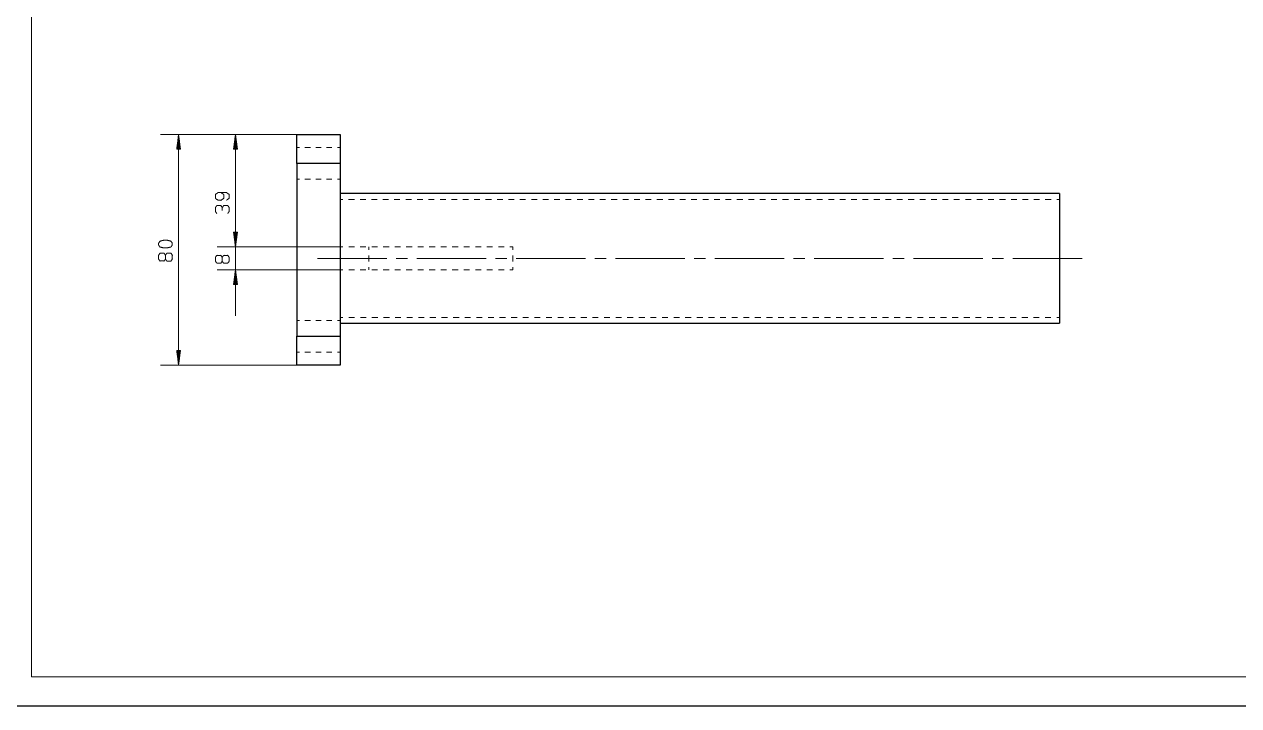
# Model space of a CAD drawing. Header units: millimetres. Extents: x 2210 to 79821, y -19430 to 2344.
# Drawn here: x 7475.4 to 7686.4, y 1492.8 to 1611.1 of the extents above; entities that cross this region are included whole.
import ezdxf

# ---------------------------------------------------------------- set-up
doc = ezdxf.new("R2010")
doc.units = ezdxf.units.MM
doc.layers.add('101', color=7, linetype='Continuous', true_color=0xffffff)

msp = doc.modelspace()

# ---------------------------------------------------------------- linework, layer by layer
msp.add_line((2209.78, 1492.82), (13049.16, 1492.82))
at = {"layer": '101', "color": 133, "linetype": 'Continuous', "lineweight": 18}
for p, q in [((7476.68, 1784.82), (7476.68, 1497.82)), ((7476.68, 1497.82), (7866.68, 1497.82)), ((7451.68, 1492.82), (7871.68, 1492.82))]:
    msp.add_line(p, q, dxfattribs=at)
at = {"layer": '101', "color": 22, "linetype": 'Continuous', "lineweight": 18}
for p, q in [((7522.8, 1591.97), (7499.08, 1591.97)), ((7502.25, 1591.97), (7501.92, 1589.43)), ((7502.12, 1589.43), (7502.12, 1591)), ((7502.17, 1589.43), (7502.17, 1591.39)), ((7502.23, 1589.43), (7502.23, 1591.78)), ((7502.25, 1551.97), (7502.25, 1591.97)), ((7502.59, 1589.43), (7502.25, 1591.97)), ((7502.28, 1589.43), (7502.28, 1591.78)), ((7502.33, 1589.43), (7502.33, 1591.39)), ((7502.38, 1589.43), (7502.38, 1591)), ((7522.8, 1591.97), (7508.95, 1591.97)), ((7512.12, 1591.97), (7511.79, 1589.43)), ((7511.99, 1589.43), (7511.99, 1591)), ((7512.04, 1589.43), (7512.04, 1591.39)), ((7512.1, 1589.43), (7512.1, 1591.78)), ((7512.12, 1591.97), (7512.12, 1572.47)), ((7512.46, 1589.43), (7512.12, 1591.97)), ((7512.15, 1589.43), (7512.15, 1591.78)), ((7512.2, 1589.43), (7512.2, 1591.39)), ((7512.25, 1589.43), (7512.25, 1591)), ((7501.92, 1589.43), (7501.92, 1589.46)), ((7501.92, 1589.43), (7501.92, 1589.46)), ((7501.92, 1589.43), (7502.59, 1589.43)), ((7501.97, 1589.43), (7501.97, 1589.85)), ((7502.02, 1589.43), (7502.02, 1590.23)), ((7502.07, 1589.43), (7502.07, 1590.62)), ((7502.43, 1589.43), (7502.43, 1590.62)), ((7502.48, 1589.43), (7502.48, 1590.23)), ((7502.53, 1589.43), (7502.53, 1589.85)), ((7502.58, 1589.43), (7502.58, 1589.46)), ((7502.58, 1589.43), (7502.58, 1589.46)), ((7511.79, 1589.43), (7511.79, 1589.46)), ((7511.79, 1589.43), (7511.79, 1589.46)), ((7511.79, 1589.43), (7512.46, 1589.43)), ((7511.84, 1589.43), (7511.84, 1589.85)), ((7511.89, 1589.43), (7511.89, 1590.23)), ((7511.94, 1589.43), (7511.94, 1590.62)), ((7512.3, 1589.43), (7512.3, 1590.62)), ((7512.35, 1589.43), (7512.35, 1590.23)), ((7512.4, 1589.43), (7512.4, 1589.85)), ((7512.45, 1589.43), (7512.45, 1589.46)), ((7512.45, 1589.43), (7512.45, 1589.46)), ((7512.12, 1580.41), (7512.12, 1560.53)), ((7511.79, 1575.01), (7511.79, 1574.98)), ((7511.79, 1575.01), (7511.79, 1574.98)), ((7512.46, 1575.01), (7511.79, 1575.01)), ((7511.79, 1575.01), (7511.79, 1574.98)), ((7511.79, 1575.01), (7511.79, 1574.98)), ((7511.79, 1575.01), (7512.12, 1572.47)), ((7511.79, 1575.01), (7512.12, 1572.47)), ((7512.46, 1575.01), (7511.79, 1575.01)), ((7511.84, 1575.01), (7511.84, 1574.59)), ((7511.84, 1575.01), (7511.84, 1574.59)), ((7511.89, 1575.01), (7511.89, 1574.2)), ((7511.89, 1575.01), (7511.89, 1574.2)), ((7511.94, 1575.01), (7511.94, 1573.82)), ((7511.94, 1575.01), (7511.94, 1573.82)), ((7511.99, 1575.01), (7511.99, 1573.43)), ((7511.99, 1575.01), (7511.99, 1573.43)), ((7512.04, 1575.01), (7512.04, 1573.05)), ((7512.04, 1575.01), (7512.04, 1573.05)), ((7512.1, 1575.01), (7512.1, 1572.66)), ((7512.1, 1575.01), (7512.1, 1572.66)), ((7512.12, 1572.47), (7512.46, 1575.01)), ((7512.12, 1572.47), (7512.46, 1575.01)), ((7512.15, 1575.01), (7512.15, 1572.66)), ((7512.15, 1575.01), (7512.15, 1572.66)), ((7512.2, 1575.01), (7512.2, 1573.05)), ((7512.2, 1575.01), (7512.2, 1573.05)), ((7512.25, 1575.01), (7512.25, 1573.43)), ((7512.25, 1575.01), (7512.25, 1573.43)), ((7512.3, 1575.01), (7512.3, 1573.82)), ((7512.3, 1575.01), (7512.3, 1573.82)), ((7512.35, 1575.01), (7512.35, 1574.2)), ((7512.35, 1575.01), (7512.35, 1574.2)), ((7512.4, 1575.01), (7512.4, 1574.59)), ((7512.4, 1575.01), (7512.4, 1574.59)), ((7512.45, 1575.01), (7512.45, 1574.98)), ((7512.45, 1575.01), (7512.45, 1574.98)), ((7512.45, 1575.01), (7512.45, 1574.98)), ((7512.45, 1575.01), (7512.45, 1574.98)), ((7530.3, 1572.47), (7508.95, 1572.47)), ((7530.3, 1572.47), (7508.95, 1572.47)), ((7530.3, 1568.47), (7508.95, 1568.47)), ((7512.12, 1568.47), (7511.79, 1565.93)), ((7511.99, 1565.93), (7511.99, 1567.5)), ((7512.04, 1565.93), (7512.04, 1567.89)), ((7512.1, 1565.93), (7512.1, 1568.28)), ((7512.46, 1565.93), (7512.12, 1568.47)), ((7512.15, 1565.93), (7512.15, 1568.28)), ((7512.2, 1565.93), (7512.2, 1567.89)), ((7512.25, 1565.93), (7512.25, 1567.5)), ((7511.79, 1565.93), (7511.79, 1565.96)), ((7511.79, 1565.93), (7511.79, 1565.96)), ((7511.79, 1565.93), (7512.46, 1565.93)), ((7511.84, 1565.93), (7511.84, 1566.35)), ((7511.89, 1565.93), (7511.89, 1566.73)), ((7511.94, 1565.93), (7511.94, 1567.12)), ((7512.3, 1565.93), (7512.3, 1567.12)), ((7512.35, 1565.93), (7512.35, 1566.73)), ((7512.4, 1565.93), (7512.4, 1566.35)), ((7512.45, 1565.93), (7512.45, 1565.96)), ((7512.45, 1565.93), (7512.45, 1565.96)), ((7502.59, 1554.51), (7501.92, 1554.51)), ((7501.92, 1554.51), (7502.25, 1551.97)), ((7501.92, 1554.51), (7501.92, 1554.48)), ((7501.92, 1554.51), (7501.92, 1554.48)), ((7501.97, 1554.51), (7501.97, 1554.09)), ((7502.02, 1554.51), (7502.02, 1553.7)), ((7502.07, 1554.51), (7502.07, 1553.32)), ((7502.12, 1554.51), (7502.12, 1552.93)), ((7502.17, 1554.51), (7502.17, 1552.55)), ((7502.23, 1554.51), (7502.23, 1552.16)), ((7502.25, 1551.97), (7502.59, 1554.51)), ((7502.28, 1554.51), (7502.28, 1552.16)), ((7502.33, 1554.51), (7502.33, 1552.55)), ((7502.38, 1554.51), (7502.38, 1552.93)), ((7502.43, 1554.51), (7502.43, 1553.32)), ((7502.48, 1554.51), (7502.48, 1553.7)), ((7502.53, 1554.51), (7502.53, 1554.09)), ((7502.58, 1554.51), (7502.58, 1554.48)), ((7502.58, 1554.51), (7502.58, 1554.48)), ((7522.8, 1551.97), (7499.08, 1551.97))]:
    msp.add_line(p, q, dxfattribs=at)
at = {"layer": '101', "color": 92, "linetype": 'Continuous', "lineweight": 25}
for p, q in [((7522.8, 1586.97), (7522.8, 1591.97)), ((7522.8, 1591.97), (7530.3, 1591.97)), ((7530.3, 1591.97), (7530.3, 1586.97)), ((7522.8, 1586.97), (7522.8, 1556.97)), ((7530.3, 1586.97), (7522.8, 1586.97)), ((7530.3, 1586.97), (7530.3, 1556.97)), ((7655.3, 1581.72), (7530.3, 1581.72)), ((7530.3, 1559.22), (7655.3, 1559.22)), ((7522.8, 1551.97), (7522.8, 1556.97)), ((7522.8, 1556.97), (7530.3, 1556.97)), ((7530.3, 1556.97), (7530.3, 1551.97)), ((7530.3, 1551.97), (7522.8, 1551.97))]:
    msp.add_line(p, q, dxfattribs=at)
at = {"layer": '101', "color": 53, "linetype": 'Continuous', "lineweight": 18}
for p, q in [((7523.26, 1589.72), (7522.8, 1589.72)), ((7525.14, 1589.72), (7524.2, 1589.72)), ((7527.01, 1589.72), (7526.08, 1589.72)), ((7528.89, 1589.72), (7527.95, 1589.72)), ((7530.3, 1589.72), (7529.83, 1589.72)), ((7522.8, 1584.22), (7523.26, 1584.22)), ((7524.2, 1584.22), (7525.14, 1584.22)), ((7526.08, 1584.22), (7527.01, 1584.22)), ((7527.95, 1584.22), (7528.89, 1584.22)), ((7529.83, 1584.22), (7530.3, 1584.22)), ((7530.79, 1580.72), (7530.3, 1580.72)), ((7532.78, 1580.72), (7531.78, 1580.72)), ((7534.76, 1580.72), (7533.77, 1580.72)), ((7536.74, 1580.72), (7535.75, 1580.72)), ((7538.73, 1580.72), (7537.74, 1580.72)), ((7540.71, 1580.72), (7539.72, 1580.72)), ((7542.7, 1580.72), (7541.7, 1580.72)), ((7544.68, 1580.72), (7543.69, 1580.72)), ((7546.66, 1580.72), (7545.67, 1580.72)), ((7548.65, 1580.72), (7547.66, 1580.72)), ((7550.63, 1580.72), (7549.64, 1580.72)), ((7552.62, 1580.72), (7551.62, 1580.72)), ((7554.6, 1580.72), (7553.61, 1580.72)), ((7556.58, 1580.72), (7555.59, 1580.72)), ((7558.57, 1580.72), (7557.58, 1580.72)), ((7560.55, 1580.72), (7559.56, 1580.72)), ((7562.54, 1580.72), (7561.55, 1580.72)), ((7564.52, 1580.72), (7563.53, 1580.72)), ((7566.51, 1580.72), (7565.51, 1580.72)), ((7568.49, 1580.72), (7567.5, 1580.72)), ((7570.47, 1580.72), (7569.48, 1580.72)), ((7572.46, 1580.72), (7571.47, 1580.72)), ((7574.44, 1580.72), (7573.45, 1580.72)), ((7576.43, 1580.72), (7575.43, 1580.72)), ((7578.41, 1580.72), (7577.42, 1580.72)), ((7580.39, 1580.72), (7579.4, 1580.72)), ((7582.38, 1580.72), (7581.39, 1580.72)), ((7584.36, 1580.72), (7583.37, 1580.72)), ((7586.35, 1580.72), (7585.35, 1580.72)), ((7588.33, 1580.72), (7587.34, 1580.72)), ((7590.31, 1580.72), (7589.32, 1580.72)), ((7592.3, 1580.72), (7591.31, 1580.72)), ((7594.28, 1580.72), (7593.29, 1580.72)), ((7596.27, 1580.72), (7595.28, 1580.72)), ((7598.25, 1580.72), (7597.26, 1580.72)), ((7600.24, 1580.72), (7599.24, 1580.72)), ((7602.22, 1580.72), (7601.23, 1580.72)), ((7604.2, 1580.72), (7603.21, 1580.72)), ((7606.19, 1580.72), (7605.2, 1580.72)), ((7608.17, 1580.72), (7607.18, 1580.72)), ((7610.16, 1580.72), (7609.16, 1580.72)), ((7612.14, 1580.72), (7611.15, 1580.72)), ((7614.12, 1580.72), (7613.13, 1580.72)), ((7616.11, 1580.72), (7615.12, 1580.72)), ((7618.09, 1580.72), (7617.1, 1580.72)), ((7620.08, 1580.72), (7619.08, 1580.72)), ((7622.06, 1580.72), (7621.07, 1580.72)), ((7624.05, 1580.72), (7623.05, 1580.72)), ((7626.03, 1580.72), (7625.04, 1580.72)), ((7628.01, 1580.72), (7627.02, 1580.72)), ((7630, 1580.72), (7629.01, 1580.72)), ((7631.98, 1580.72), (7630.99, 1580.72)), ((7633.97, 1580.72), (7632.97, 1580.72)), ((7635.95, 1580.72), (7634.96, 1580.72)), ((7637.93, 1580.72), (7636.94, 1580.72)), ((7639.92, 1580.72), (7638.93, 1580.72)), ((7641.9, 1580.72), (7640.91, 1580.72)), ((7643.89, 1580.72), (7642.89, 1580.72)), ((7645.87, 1580.72), (7644.88, 1580.72)), ((7647.85, 1580.72), (7646.86, 1580.72)), ((7649.84, 1580.72), (7648.85, 1580.72)), ((7651.82, 1580.72), (7650.83, 1580.72)), ((7653.81, 1580.72), (7652.81, 1580.72)), ((7655.3, 1580.72), (7654.8, 1580.72)), ((7530.8, 1572.47), (7530.3, 1572.47)), ((7532.8, 1572.47), (7531.8, 1572.47)), ((7534.8, 1572.47), (7533.8, 1572.47)), ((7535.3, 1572.47), (7535.3, 1571.97)), ((7536.8, 1572.47), (7535.8, 1572.47)), ((7538.8, 1572.47), (7537.8, 1572.47)), ((7540.8, 1572.47), (7539.8, 1572.47)), ((7542.8, 1572.47), (7541.8, 1572.47)), ((7544.8, 1572.47), (7543.8, 1572.47)), ((7546.8, 1572.47), (7545.8, 1572.47)), ((7548.8, 1572.47), (7547.8, 1572.47)), ((7550.8, 1572.47), (7549.8, 1572.47)), ((7552.8, 1572.47), (7551.8, 1572.47)), ((7554.8, 1572.47), (7553.8, 1572.47)), ((7556.8, 1572.47), (7555.8, 1572.47)), ((7558.8, 1572.47), (7557.8, 1572.47)), ((7560.3, 1572.47), (7559.8, 1572.47)), ((7560.3, 1572.47), (7560.3, 1571.97)), ((7535.3, 1570.97), (7535.3, 1569.97)), ((7530.8, 1568.47), (7530.3, 1568.47)), ((7532.8, 1568.47), (7531.8, 1568.47)), ((7534.8, 1568.47), (7533.8, 1568.47)), ((7535.3, 1568.97), (7535.3, 1568.47)), ((7536.8, 1568.47), (7535.8, 1568.47)), ((7538.8, 1568.47), (7537.8, 1568.47)), ((7540.8, 1568.47), (7539.8, 1568.47)), ((7542.8, 1568.47), (7541.8, 1568.47)), ((7544.8, 1568.47), (7543.8, 1568.47)), ((7546.8, 1568.47), (7545.8, 1568.47)), ((7548.8, 1568.47), (7547.8, 1568.47)), ((7550.8, 1568.47), (7549.8, 1568.47)), ((7552.8, 1568.47), (7551.8, 1568.47)), ((7554.8, 1568.47), (7553.8, 1568.47)), ((7556.8, 1568.47), (7555.8, 1568.47)), ((7558.8, 1568.47), (7557.8, 1568.47)), ((7560.3, 1568.47), (7559.8, 1568.47)), ((7560.3, 1568.97), (7560.3, 1568.47)), ((7523.26, 1559.72), (7522.8, 1559.72)), ((7525.14, 1559.72), (7524.2, 1559.72)), ((7527.01, 1559.72), (7526.08, 1559.72)), ((7528.89, 1559.72), (7527.95, 1559.72)), ((7530.3, 1559.72), (7529.83, 1559.72)), ((7530.3, 1560.22), (7530.8, 1560.22)), ((7531.81, 1560.22), (7532.82, 1560.22)), ((7533.82, 1560.22), (7534.83, 1560.22)), ((7535.84, 1560.22), (7536.85, 1560.22)), ((7537.86, 1560.22), (7538.86, 1560.22)), ((7539.87, 1560.22), (7540.88, 1560.22)), ((7541.89, 1560.22), (7542.9, 1560.22)), ((7543.9, 1560.22), (7544.91, 1560.22)), ((7545.92, 1560.22), (7546.93, 1560.22)), ((7547.94, 1560.22), (7548.94, 1560.22)), ((7549.95, 1560.22), (7550.96, 1560.22)), ((7551.97, 1560.22), (7552.98, 1560.22)), ((7553.98, 1560.22), (7554.99, 1560.22)), ((7556, 1560.22), (7557.01, 1560.22)), ((7558.02, 1560.22), (7559.02, 1560.22)), ((7560.03, 1560.22), (7561.04, 1560.22)), ((7562.05, 1560.22), (7563.06, 1560.22)), ((7564.07, 1560.22), (7565.07, 1560.22)), ((7566.08, 1560.22), (7567.09, 1560.22)), ((7568.1, 1560.22), (7569.11, 1560.22)), ((7570.11, 1560.22), (7571.12, 1560.22)), ((7572.13, 1560.22), (7573.14, 1560.22)), ((7574.15, 1560.22), (7575.15, 1560.22)), ((7576.16, 1560.22), (7577.17, 1560.22)), ((7578.18, 1560.22), (7579.19, 1560.22)), ((7580.19, 1560.22), (7581.2, 1560.22)), ((7582.21, 1560.22), (7583.22, 1560.22)), ((7584.23, 1560.22), (7585.23, 1560.22)), ((7586.24, 1560.22), (7587.25, 1560.22)), ((7588.26, 1560.22), (7589.27, 1560.22)), ((7590.27, 1560.22), (7591.28, 1560.22)), ((7592.29, 1560.22), (7593.3, 1560.22)), ((7594.31, 1560.22), (7595.32, 1560.22)), ((7596.32, 1560.22), (7597.33, 1560.22)), ((7598.34, 1560.22), (7599.35, 1560.22)), ((7600.36, 1560.22), (7601.36, 1560.22)), ((7602.37, 1560.22), (7603.38, 1560.22)), ((7604.39, 1560.22), (7605.4, 1560.22)), ((7606.4, 1560.22), (7607.41, 1560.22)), ((7608.42, 1560.22), (7609.43, 1560.22)), ((7610.44, 1560.22), (7611.44, 1560.22)), ((7612.45, 1560.22), (7613.46, 1560.22)), ((7614.47, 1560.22), (7615.48, 1560.22)), ((7616.48, 1560.22), (7617.49, 1560.22)), ((7618.5, 1560.22), (7619.51, 1560.22)), ((7620.52, 1560.22), (7621.52, 1560.22)), ((7622.53, 1560.22), (7623.54, 1560.22)), ((7624.55, 1560.22), (7625.56, 1560.22)), ((7626.57, 1560.22), (7627.57, 1560.22)), ((7628.58, 1560.22), (7629.59, 1560.22)), ((7630.6, 1560.22), (7631.61, 1560.22)), ((7632.61, 1560.22), (7633.62, 1560.22)), ((7634.63, 1560.22), (7635.64, 1560.22)), ((7636.65, 1560.22), (7637.65, 1560.22)), ((7638.66, 1560.22), (7639.67, 1560.22)), ((7640.68, 1560.22), (7641.69, 1560.22)), ((7642.69, 1560.22), (7643.7, 1560.22)), ((7644.71, 1560.22), (7645.72, 1560.22)), ((7646.73, 1560.22), (7647.73, 1560.22)), ((7648.74, 1560.22), (7649.75, 1560.22)), ((7650.76, 1560.22), (7651.77, 1560.22)), ((7652.77, 1560.22), (7653.78, 1560.22)), ((7654.79, 1560.22), (7655.3, 1560.22)), ((7522.8, 1554.22), (7523.26, 1554.22)), ((7524.2, 1554.22), (7525.14, 1554.22)), ((7526.08, 1554.22), (7527.01, 1554.22)), ((7527.95, 1554.22), (7528.89, 1554.22)), ((7529.83, 1554.22), (7530.3, 1554.22))]:
    msp.add_line(p, q, dxfattribs=at)
at = {"layer": '101', "color": 151, "linetype": 'Continuous', "lineweight": 18}
for p, q in [((7540.03, 1570.47), (7542.04, 1570.47)), ((7543.62, 1570.47), (7555.7, 1570.47)), ((7557.28, 1570.47), (7559.29, 1570.47)), ((7560.88, 1570.47), (7572.95, 1570.47)), ((7574.54, 1570.47), (7576.54, 1570.47)), ((7578.13, 1570.47), (7590.2, 1570.47)), ((7591.79, 1570.47), (7593.8, 1570.47)), ((7595.39, 1570.47), (7607.46, 1570.47)), ((7609.05, 1570.47), (7611.05, 1570.47)), ((7612.64, 1570.47), (7624.71, 1570.47)), ((7626.3, 1570.47), (7628.31, 1570.47)), ((7629.89, 1570.47), (7641.97, 1570.47)), ((7643.55, 1570.47), (7645.56, 1570.47))]:
    msp.add_line(p, q, dxfattribs=at)
at = {"layer": '101', "color": 72, "linetype": 'Continuous', "lineweight": 18}
for points, knots in [([(7510.55, 1580.58), (7511.03, 1580.89), (7511.03, 1581.58), (7510.55, 1581.92), (7509.13, 1581.92), (7508.65, 1581.58), (7508.65, 1580.89), (7509.13, 1580.58), (7509.6, 1580.56), (7510.08, 1580.89), (7510.08, 1581.58), (7509.6, 1581.92)], [0, 0, 0.076856, 0.169524, 0.247728, 0.439296, 0.5175, 0.610168, 0.687024, 0.750925, 0.829128, 0.921797, 1, 1]), ([(7509.83, 1579.31), (7509.6, 1579.64), (7508.88, 1579.64), (7508.65, 1579.31), (7508.65, 1578.62), (7508.88, 1578.28)], [0, 0, 0.153875, 0.429852, 0.583728, 0.846124, 1, 1]), ([(7510.8, 1578.3), (7511.03, 1578.62), (7511.03, 1579.31), (7510.8, 1579.64), (7510.08, 1579.64), (7509.83, 1579.31), (7509.83, 1578.8)], [0, 0, 0.124121, 0.343687, 0.472446, 0.703377, 0.836733, 1, 1]), ([(7501.16, 1573.13), (7500.91, 1573.47), (7500.21, 1573.65), (7499.73, 1573.65), (7499.01, 1573.47), (7498.78, 1573.13), (7498.78, 1572.8), (7499.01, 1572.46), (7499.73, 1572.29), (7500.21, 1572.3), (7500.91, 1572.46), (7501.16, 1572.8), (7501.16, 1573.13)], [0, 0, 0.067526, 0.183971, 0.260583, 0.380943, 0.446141, 0.500306, 0.565504, 0.685864, 0.762529, 0.87831, 0.945835, 1, 1]), ([(7499.96, 1570.35), (7499.73, 1570.03), (7499.01, 1570.03), (7498.78, 1570.35), (7498.78, 1571.03), (7499.01, 1571.37), (7499.73, 1571.37), (7499.96, 1571.03), (7499.96, 1570.35), (7500.21, 1570.01), (7500.91, 1570.01), (7501.16, 1570.35), (7501.16, 1571.03), (7500.93, 1571.37), (7500.21, 1571.37), (7499.96, 1571.03)], [0, 0, 0.047573, 0.136086, 0.183659, 0.267815, 0.317166, 0.405678, 0.455029, 0.539185, 0.590297, 0.675757, 0.726869, 0.811025, 0.860376, 0.948888, 1, 1]), ([(7509.83, 1569.98), (7509.6, 1569.67), (7508.88, 1569.67), (7508.65, 1569.98), (7508.65, 1570.67), (7508.88, 1571.01), (7509.6, 1571.01), (7509.83, 1570.67), (7509.83, 1569.98), (7510.08, 1569.65), (7510.78, 1569.65), (7511.03, 1569.98), (7511.03, 1570.67), (7510.8, 1571.01), (7510.08, 1571.01), (7509.83, 1570.67)], [0, 0, 0.047573, 0.136085, 0.183659, 0.267815, 0.317166, 0.405678, 0.455028, 0.539184, 0.590297, 0.675756, 0.726869, 0.811025, 0.860376, 0.948887, 1, 1])]:
    msp.add_open_spline(points, degree=1, knots=knots, dxfattribs=at)
at = {"layer": '101', "color": 92, "linetype": 'Continuous', "lineweight": 25}
msp.add_open_spline([(7655.3, 1581.72), (7655.3, 1581.3), (7655.3, 1580.79), (7655.3, 1579.2), (7655.3, 1578.15), (7655.3, 1575.64), (7655.3, 1572.76), (7655.3, 1571.24), (7655.3, 1568.18), (7655.3, 1565.29), (7655.3, 1563.98), (7655.3, 1561.74), (7655.3, 1560.15), (7655.3, 1559.32), (7655.3, 1559.22)], degree=1, knots=[0, 0, 0.018541, 0.041394, 0.112144, 0.158723, 0.269967, 0.398272, 0.465879, 0.601728, 0.730032, 0.78834, 0.887856, 0.958606, 0.995343, 1, 1], dxfattribs=at)
at = {"layer": '101', "color": 151, "linetype": 'Continuous', "lineweight": 18}
for points, knots in [([(7526.37, 1570.47), (7529.55, 1570.47), (7538.44, 1570.47)], [0, 0, 0.262998, 1, 1]), ([(7647.15, 1570.47), (7656.05, 1570.47), (7659.22, 1570.47)], [0, 0, 0.737002, 1, 1])]:
    msp.add_open_spline(points, degree=1, knots=knots, dxfattribs=at)
at = {"layer": '101', "color": 53, "linetype": 'Continuous', "lineweight": 18}
msp.add_open_spline([(7560.3, 1570.97), (7560.3, 1569.97)], degree=1, dxfattribs=at)

doc.saveas('drawing.dxf')
